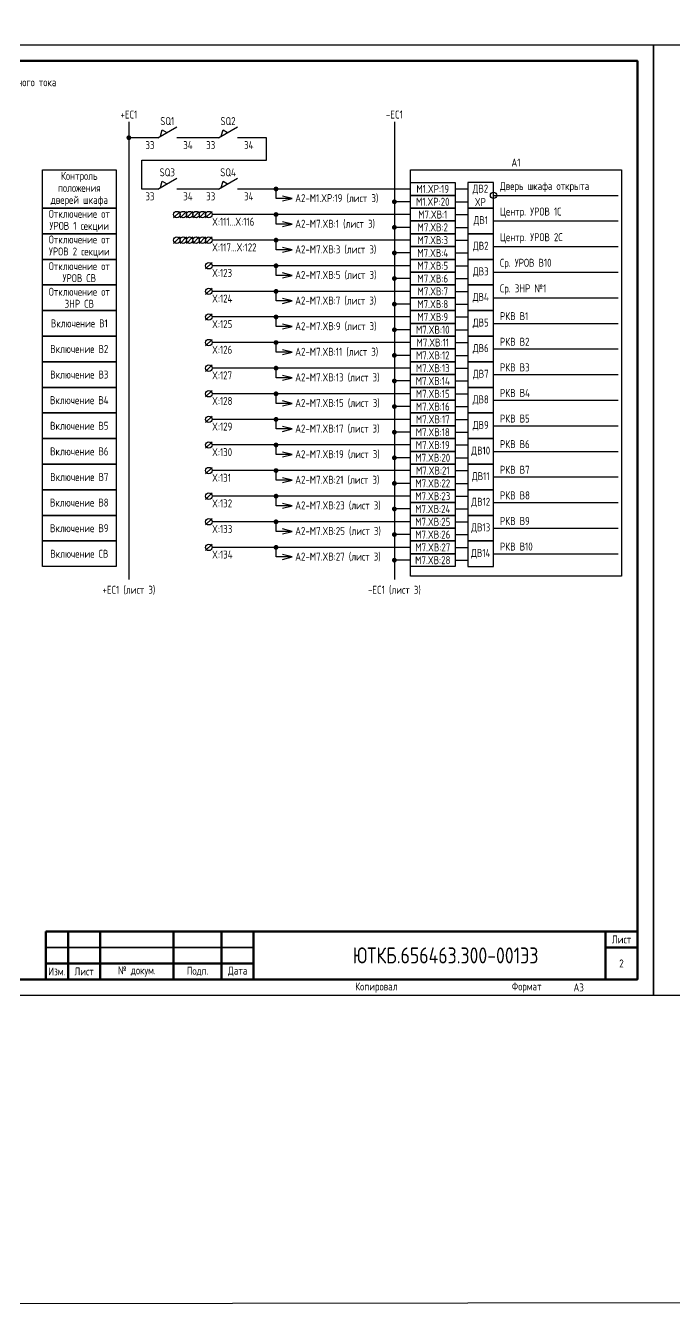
# Model space of a CAD drawing. Header units: millimetres. Extents: x -1245 to 5086, y -99 to 618.
# Drawn here: x 643.8 to 846.5, y -99 to 303 of the extents above; entities that cross this region are included whole.
import ezdxf

# ---------------------------------------------------------------- set-up
doc = ezdxf.new("R2010")
doc.units = ezdxf.units.MM
doc.styles.add('Gost_type_A', font='GOST_A.TTF')

# ---------------------------------------------------------------- blocks, each defined once
blk = doc.blocks.new('Формат_А3')
blk.add_lwpolyline([(-420, 297), (0, 297), (0, 0), (-420, 0)], close=True)
at = {"lineweight": 50}
blk.add_lwpolyline([(-400, 292), (-5, 292), (-5, 5), (-400, 5)], close=True, dxfattribs=at)
blk = doc.blocks.new('Штамп малый нижний')
at = {"lineweight": 50}
for points in [[(-185, 15), (-178, 15), (-178, 5), (-185, 5)], [(-178, 15), (-168, 15), (-168, 5), (-178, 5)], [(-168, 15), (-145, 15), (-145, 5), (-168, 5)], [(-145, 15), (-130, 15), (-130, 5), (-145, 5)], [(-130, 15), (-120, 15), (-120, 5), (-130, 5)], [(-120, 15), (-10, 15), (-10, 0), (-120, 0)], [(-10, 15), (0, 15), (0, 10), (-10, 10)], [(-10, 10), (0, 10), (0, 0), (-10, 0)], [(-185, 5), (-178, 5), (-178, 0), (-185, 0)], [(-178, 5), (-168, 5), (-168, 0), (-178, 0)], [(-168, 5), (-145, 5), (-145, 0), (-168, 0)], [(-145, 5), (-130, 5), (-130, 0), (-145, 0)], [(-130, 5), (-120, 5), (-120, 0), (-130, 0)]]:
    blk.add_lwpolyline(points, close=True, dxfattribs=at)
for points in [[(-185, 15), (-178, 15), (-178, 10), (-185, 10)], [(-178, 15), (-168, 15), (-168, 10), (-178, 10)], [(-168, 15), (-145, 15), (-145, 10), (-168, 10)], [(-145, 15), (-130, 15), (-130, 10), (-145, 10)], [(-130, 15), (-120, 15), (-120, 10), (-130, 10)], [(-185, 10), (-178, 10), (-178, 5), (-185, 5)], [(-178, 10), (-168, 10), (-168, 5), (-178, 5)], [(-168, 10), (-145, 10), (-145, 5), (-168, 5)], [(-145, 10), (-130, 10), (-130, 5), (-145, 5)], [(-130, 10), (-120, 10), (-120, 5), (-130, 5)]]:
    blk.add_lwpolyline(points, close=True)
at = {"char_height": 2.5, "style": 'Gost_type_A'}
for s, insert, width, attachment_point in [('Лист', (-5, 12.5), 10, 5), ('№ докум.', (-156.5, 2.5), 23, 5), ('Изм.', (-181.5, 2.5), 7, 5), ('Лист', (-173, 2.5), 10, 5), ('Подп.', (-137.5, 2.5), 15, 5), ('Дата', (-125, 2.5), 10, 5), ('Копировал', (-75, -2.53), 13.1202, 6), ('Формат', (-30, -2.53), 13.1202, 6)]:
    blk.add_mtext(s, dxfattribs=dict(at, insert=insert, width=width, attachment_point=attachment_point))
blk = doc.blocks.new('POINT')
at = {"const_width": 0.75}
blk.add_lwpolyline([(-0.375, 0, 1), (0.375, 0, 1)], format="xyb", close=True, dxfattribs=at)

msp = doc.modelspace()

# ---------------------------------------------------------------- linework, layer by layer
for p, q in [((676, 273), (676, 130)), ((685, 267.95), (691, 271.42)), ((685.87, 268.45), (686.43, 270.44)), ((686.43, 270.44), (687.87, 269.61)), ((704, 267.95), (710, 271.42)), ((704.87, 268.45), (705.43, 270.44)), ((705.43, 270.44), (706.87, 269.61)), ((759, 273), (759, 130)), ((685, 267.95), (676, 267.95)), ((704, 267.95), (691, 267.95)), ((719, 268), (710, 268)), ((719, 261), (719, 268)), ((680, 251.95), (680, 261)), ((680, 261), (719, 261)), ((685, 251.95), (691, 255.42)), ((685.87, 252.45), (686.43, 254.44)), ((686.43, 254.44), (687.87, 253.61)), ((704, 251.95), (710, 255.42)), ((704.87, 252.45), (705.43, 254.44)), ((705.43, 254.44), (706.87, 253.61)), ((685, 251.95), (680, 251.95)), ((704, 251.95), (691, 251.95)), ((710, 252), (764, 252)), ((722, 249), (722, 252)), ((778, 252), (782, 252)), ((790, 250), (829, 250)), ((727, 249), (722, 249)), ((764, 248), (759, 248)), ((778, 248), (782, 248)), ((692, 245), (690, 243)), ((694, 245), (692, 243)), ((696, 245), (694, 243)), ((698, 245), (696, 243)), ((700, 245), (698, 243)), ((702, 245), (700, 243)), ((764, 244), (702, 244)), ((722, 241), (722, 244)), ((778, 244), (782, 244)), ((790, 242), (829, 242)), ((727, 241), (722, 241)), ((764, 240), (759, 240)), ((778, 240), (782, 240)), ((692, 237), (690, 235)), ((694, 237), (692, 235)), ((696, 237), (694, 235)), ((698, 237), (696, 235)), ((700, 237), (698, 235)), ((702, 237), (700, 235)), ((764, 236), (702, 236)), ((722, 233), (722, 236)), ((778, 236), (782, 236)), ((790, 234), (829, 234)), ((727, 233), (722, 233)), ((764, 232), (759, 232)), ((778, 232), (782, 232)), ((702, 229), (700, 227)), ((764, 228), (702, 228)), ((722, 225), (722, 228)), ((778, 228), (782, 228)), ((790, 226), (829, 226)), ((727, 225), (722, 225)), ((764, 224), (759, 224)), ((778, 224), (782, 224)), ((702, 221), (700, 219)), ((764, 220), (702, 220)), ((722, 217), (722, 220)), ((778, 220), (782, 220)), ((790, 218), (829, 218)), ((727, 217), (722, 217)), ((764, 216), (759, 216)), ((778, 216), (782, 216)), ((702, 213), (700, 211)), ((764, 212), (702, 212)), ((722, 209), (722, 212)), ((778, 212), (782, 212)), ((790, 210), (829, 210)), ((727, 209), (722, 209)), ((764, 208), (759, 208)), ((778, 208), (782, 208)), ((702, 205), (700, 203)), ((764, 204), (702, 204)), ((722, 201), (722, 204)), ((727, 201), (722, 201)), ((778, 204), (782, 204)), ((790, 202), (829, 202)), ((702, 197), (700, 195)), ((764, 200), (759, 200)), ((778, 200), (782, 200)), ((764, 196), (702, 196)), ((722, 193), (722, 196)), ((727, 193), (722, 193)), ((778, 196), (782, 196)), ((790, 194), (829, 194)), ((702, 189), (700, 187)), ((764, 192), (759, 192)), ((778, 192), (782, 192)), ((764, 188), (702, 188)), ((722, 185), (722, 188)), ((727, 185), (722, 185)), ((778, 188), (782, 188)), ((790, 186), (829, 186)), ((702, 181), (700, 179)), ((764, 184), (759, 184)), ((778, 184), (782, 184)), ((764, 180), (702, 180)), ((722, 177), (722, 180)), ((727, 177), (722, 177)), ((778, 180), (782, 180)), ((790, 178), (829, 178)), ((702, 173), (700, 171)), ((764, 176), (759, 176)), ((778, 176), (782, 176)), ((764, 172), (702, 172)), ((722, 169), (722, 172)), ((727, 169), (722, 169)), ((778, 172), (782, 172)), ((790, 170), (829, 170)), ((702, 165), (700, 163)), ((764, 168), (759, 168)), ((778, 168), (782, 168)), ((764, 164), (702, 164)), ((722, 161), (722, 164)), ((727, 161), (722, 161)), ((778, 164), (782, 164)), ((790, 162), (829, 162)), ((702, 157), (700, 155)), ((764, 160), (759, 160)), ((778, 160), (782, 160)), ((764, 156), (702, 156)), ((722, 153), (722, 156)), ((727, 153), (722, 153)), ((778, 156), (782, 156)), ((790, 154), (829, 154)), ((702, 149), (700, 147)), ((764, 152), (759, 152)), ((778, 152), (782, 152)), ((764, 148), (702, 148)), ((722, 145), (722, 148)), ((727, 145), (722, 145)), ((778, 148), (782, 148)), ((790, 146), (829, 146)), ((702, 141), (700, 139)), ((764, 144), (759, 144)), ((778, 144), (782, 144)), ((764, 140), (702, 140)), ((722, 137), (722, 140)), ((727, 137), (722, 137)), ((778, 140), (782, 140)), ((790, 138), (829, 138)), ((764, 136), (759, 136)), ((778, 136), (782, 136))]:
    msp.add_line(p, q)
at = {"color": 3}
msp.add_lwpolyline([(-1245, 609), (5086, 618), (5086, -90), (-1245, -99)], close=True, dxfattribs=at)
for points in [[(672, 246), (649, 246), (649, 258), (672, 258)], [(764, 258), (830, 258), (830, 131), (764, 131)], [(764, 254), (778, 254), (778, 250), (764, 250)], [(764, 250), (778, 250), (778, 246), (764, 246)], [(672, 238), (649, 238), (649, 246), (672, 246)], [(764, 246), (778, 246), (778, 242), (764, 242)], [(764, 242), (778, 242), (778, 238), (764, 238)], [(672, 230), (649, 230), (649, 238), (672, 238)], [(764, 238), (778, 238), (778, 234), (764, 234)], [(764, 234), (778, 234), (778, 230), (764, 230)], [(672, 222), (649, 222), (649, 230), (672, 230)], [(764, 230), (778, 230), (778, 226), (764, 226)], [(764, 226), (778, 226), (778, 222), (764, 222)], [(672, 214), (649, 214), (649, 222), (672, 222)], [(764, 222), (778, 222), (778, 218), (764, 218)], [(764, 218), (778, 218), (778, 214), (764, 214)], [(672, 206), (649, 206), (649, 214), (672, 214)], [(764, 214), (778, 214), (778, 210), (764, 210)], [(764, 210), (778, 210), (778, 206), (764, 206)], [(672, 198), (649, 198), (649, 206), (672, 206)], [(764, 206), (778, 206), (778, 202), (764, 202)], [(764, 202), (778, 202), (778, 198), (764, 198)], [(672, 190), (649, 190), (649, 198), (672, 198)], [(764, 198), (778, 198), (778, 194), (764, 194)], [(764, 194), (778, 194), (778, 190), (764, 190)], [(672, 182), (649, 182), (649, 190), (672, 190)], [(764, 190), (778, 190), (778, 186), (764, 186)], [(764, 186), (778, 186), (778, 182), (764, 182)], [(672, 174), (649, 174), (649, 182), (672, 182)], [(764, 182), (778, 182), (778, 178), (764, 178)], [(764, 178), (778, 178), (778, 174), (764, 174)], [(672, 166), (649, 166), (649, 174), (672, 174)], [(764, 174), (778, 174), (778, 170), (764, 170)], [(764, 170), (778, 170), (778, 166), (764, 166)], [(672, 158), (649, 158), (649, 166), (672, 166)], [(764, 166), (778, 166), (778, 162), (764, 162)], [(764, 162), (778, 162), (778, 158), (764, 158)], [(672, 150), (649, 150), (649, 158), (672, 158)], [(764, 158), (778, 158), (778, 154), (764, 154)], [(764, 154), (778, 154), (778, 150), (764, 150)], [(672, 142), (649, 142), (649, 150), (672, 150)], [(764, 150), (778, 150), (778, 146), (764, 146)], [(764, 146), (778, 146), (778, 142), (764, 142)], [(672, 134), (649, 134), (649, 142), (672, 142)], [(764, 142), (778, 142), (778, 138), (764, 138)], [(764, 138), (778, 138), (778, 134), (764, 134)]]:
    msp.add_lwpolyline(points, close=True)
at = {"ltscale": 4}
for points in [[(782, 246), (790, 246), (790, 254), (782, 254)], [(782, 238), (790, 238), (790, 246), (782, 246)], [(782, 230), (790, 230), (790, 238), (782, 238)], [(782, 222), (790, 222), (790, 230), (782, 230)], [(782, 214), (790, 214), (790, 222), (782, 222)], [(782, 206), (790, 206), (790, 214), (782, 214)], [(782, 198), (790, 198), (790, 206), (782, 206)], [(782, 190), (790, 190), (790, 198), (782, 198)], [(782, 182), (790, 182), (790, 190), (782, 190)], [(782, 174), (790, 174), (790, 182), (782, 182)], [(782, 166), (790, 166), (790, 174), (782, 174)], [(782, 158), (790, 158), (790, 166), (782, 166)], [(782, 150), (790, 150), (790, 158), (782, 158)], [(782, 142), (790, 142), (790, 150), (782, 150)], [(782, 134), (790, 134), (790, 142), (782, 142)]]:
    msp.add_lwpolyline(points, close=True, dxfattribs=at)
for points in [[(724, 248.25), (727, 249), (724, 249.75)], [(724, 240.25), (727, 241), (724, 241.75)], [(724, 232.25), (727, 233), (724, 233.75)], [(724, 224.25), (727, 225), (724, 225.75)], [(724, 216.25), (727, 217), (724, 217.75)], [(724, 208.25), (727, 209), (724, 209.75)], [(724, 200.25), (727, 201), (724, 201.75)], [(724, 192.25), (727, 193), (724, 193.75)], [(724, 184.25), (727, 185), (724, 185.75)], [(724, 176.25), (727, 177), (724, 177.75)], [(724, 168.25), (727, 169), (724, 169.75)], [(724, 160.25), (727, 161), (724, 161.75)], [(724, 152.25), (727, 153), (724, 153.75)], [(724, 144.25), (727, 145), (724, 145.75)], [(724, 136.25), (727, 137), (724, 137.75)]]:
    msp.add_lwpolyline(points)
for centre in [(790, 250), (691, 244), (693, 244), (695, 244), (697, 244), (699, 244), (701, 244), (691, 236), (693, 236), (695, 236), (697, 236), (699, 236), (701, 236), (701, 228), (701, 220), (701, 212), (701, 204), (701, 196), (701, 188), (701, 180), (701, 172), (701, 164), (701, 156), (701, 148), (701, 140)]:
    msp.add_circle(centre, 1)

# ---------------------------------------------------------------- block references
for name, p in [('Формат_А3', (840, 0)), ('Формат_А3', (1260, 0)), ('POINT', (676, 268)), ('POINT', (759, 248)), ('POINT', (759, 240)), ('POINT', (759, 232)), ('POINT', (759, 224)), ('POINT', (759, 216)), ('POINT', (759, 208)), ('POINT', (759, 200)), ('POINT', (759, 192)), ('POINT', (759, 184)), ('POINT', (759, 176)), ('POINT', (759, 168)), ('POINT', (759, 160)), ('POINT', (759, 152)), ('POINT', (759, 144)), ('POINT', (759, 136)), ('Штамп малый нижний', (835, 5))]:
    msp.add_blockref(name, p)
at = {"xscale": -1}
for p in [(722, 252), (722, 244), (722, 236), (722, 228), (722, 220), (722, 212), (722, 204), (722, 196), (722, 188), (722, 180), (722, 172), (722, 164), (722, 156), (722, 148), (722, 140)]:
    msp.add_blockref('POINT', p, dxfattribs=at)
at = {"rotation": 180}
for p in [(722, 252), (722, 244), (722, 236), (722, 228), (722, 220), (722, 212), (722, 204), (722, 196), (722, 188), (722, 180), (722, 172), (722, 164), (722, 156), (722, 148), (722, 140)]:
    msp.add_blockref('POINT', p, dxfattribs=at)

# ---------------------------------------------------------------- texts
at = {"char_height": 2.5, "style": 'Gost_type_A'}
for s, insert, width, attachment_point, line_spacing_factor in [('Цепи оперативного тока', (637.5, 285), 395, 5, 0.9), ('A1', (797, 259), 66, 8, 0.9), ('Контроль положения\\Pдверей шкафа', (660.5, 252), 23, 5, 0.9), ('A2-M1.XP:19 (лист 3)', (728, 249), 31, 4, 0.8), ('Отключение от УРОВ 1 секции', (660.5, 242), 23, 5, 0.9), ('X:111...X:116', (702, 243), 8, 1, 0.9), ('A2-M7.XВ:1 (лист 3)', (728, 241), 31, 4, 0.8), ('Отключение от УРОВ 2 секции', (660.5, 234), 23, 5, 0.9), ('X:117...X:122', (702, 235), 8, 1, 0.9), ('A2-M7.XВ:3 (лист 3)', (728, 233), 31, 4, 0.8), ('Отключение от УРОВ СВ', (660.5, 226), 23, 5, 0.9), ('X:123', (702, 227), 8, 1, 0.9), ('A2-M7.XВ:5 (лист 3)', (728, 225), 31, 4, 0.8), ('Отключение от ЗНР СВ', (660.5, 218), 23, 5, 0.9), ('X:124', (702, 219), 8, 1, 0.9), ('A2-M7.XВ:7 (лист 3)', (728, 217), 31, 4, 0.8), ('Включение В1', (660.5, 210), 23, 5, 0.9), ('X:125', (702, 211), 8, 1, 0.9), ('A2-M7.XВ:9 (лист 3)', (728, 209), 31, 4, 0.8), ('Включение В2', (660.5, 202), 23, 5, 0.9), ('X:126', (702, 203), 8, 1, 0.9), ('A2-M7.XВ:11 (лист 3)', (728, 201), 31, 4, 0.8), ('Включение В3', (660.5, 194), 23, 5, 0.9), ('X:127', (702, 195), 8, 1, 0.9), ('A2-M7.XВ:13 (лист 3)', (728, 193), 31, 4, 0.8), ('Включение В4', (660.5, 186), 23, 5, 0.9), ('X:128', (702, 187), 8, 1, 0.9), ('A2-M7.XВ:15 (лист 3)', (728, 185), 31, 4, 0.8), ('Включение В5', (660.5, 178), 23, 5, 0.9), ('X:129', (702, 179), 8, 1, 0.9), ('A2-M7.XВ:17 (лист 3)', (728, 177), 31, 4, 0.8), ('Включение В6', (660.5, 170), 23, 5, 0.9), ('X:130', (702, 171), 8, 1, 0.9), ('A2-M7.XВ:19 (лист 3)', (728, 169), 31, 4, 0.8), ('Включение В7', (660.5, 162), 23, 5, 0.9), ('X:131', (702, 163), 8, 1, 0.9), ('A2-M7.XВ:21 (лист 3)', (728, 161), 31, 4, 0.8), ('Включение В8', (660.5, 154), 23, 5, 0.9), ('X:132', (702, 155), 8, 1, 0.9), ('A2-M7.XВ:23 (лист 3)', (728, 153), 31, 4, 0.8), ('Включение В9', (660.5, 146), 23, 5, 0.9), ('X:133', (702, 147), 8, 1, 0.9), ('A2-M7.XВ:25 (лист 3)', (728, 145), 31, 4, 0.8), ('Включение СВ', (660.5, 138), 23, 5, 0.9), ('X:134', (702, 139), 8, 1, 0.9), ('A2-M7.XВ:27 (лист 3)', (728, 137), 31, 4, 0.8)]:
    msp.add_mtext(s, dxfattribs=dict(at, insert=insert, width=width, attachment_point=attachment_point, line_spacing_factor=line_spacing_factor))
at = {"style": 'Gost_type_A'}
for s, insert, char_height, width, attachment_point in [('+EC1', (676, 274), 2.5, 20, 8), ('SQ1', (688, 271.95), 2.5, 10, 8), ('SQ2', (707, 271.95), 2.5, 10, 8), ('-EC1', (759, 274), 2.5, 20, 8), ('33', (684, 266.95), 2.5, 6, 3), ('34', (693, 266.95), 2.5, 6, 1), ('33', (703, 266.95), 2.5, 6, 3), ('34', (712, 266.95), 2.5, 6, 1), ('SQ3', (688, 255.95), 2.5, 10, 8), ('SQ4', (707, 255.95), 2.5, 10, 8), ('ДВ2 XP', (785.88, 250), 2.5, 7.7588, 5), ('Дверь шкафа открыта', (792, 251), 2.5, 37, 7), ('33', (684, 250.95), 2.5, 6, 3), ('34', (693, 250.95), 2.5, 6, 1), ('33', (703, 250.95), 2.5, 6, 3), ('34', (712, 250.95), 2.5, 6, 1), ('M1.XP:20', (771, 248), 2.5, 14, 5), ('M1.XP:19', (771, 252), 2.5, 14, 5), ('M7.XВ:1', (771, 244), 2.5, 14, 5), ('Центр. УРОВ 1С', (792, 243), 2.5, 27.8465, 7), ('M7.XВ:2', (771, 240), 2.5, 14, 5), ('ДВ1', (786, 242), 2.5, 7.9998, 5), ('M7.XВ:3', (771, 236), 2.5, 14, 5), ('Центр. УРОВ 2С', (792, 235), 2.5, 27.8465, 7), ('M7.XВ:4', (771, 232), 2.5, 14, 5), ('ДВ2', (786, 234), 2.5, 7.9998, 5), ('M7.XВ:5', (771, 228), 2.5, 14, 5), ('Ср. УРОВ В10', (792, 227), 2.5, 27.8465, 7), ('M7.XВ:6', (771, 224), 2.5, 14, 5), ('ДВ3', (786, 226), 2.5, 7.9998, 5), ('M7.XВ:7', (771, 220), 2.5, 14, 5), ('Ср. ЗНР №1', (792, 219), 2.5, 27.8465, 7), ('M7.XВ:8', (771, 216), 2.5, 14, 5), ('ДВ4', (786, 218), 2.5, 7.9998, 5), ('M7.XВ:9', (771, 212), 2.5, 14, 5), ('РКВ В1', (792, 211), 2.5, 27.8465, 7), ('M7.XВ:10', (771, 208), 2.5, 14, 5), ('ДВ5', (786, 210), 2.5, 7.9998, 5), ('M7.XВ:11', (771, 204), 2.5, 14, 5), ('РКВ В2', (792, 203), 2.5, 27.8465, 7), ('M7.XВ:12', (771, 200), 2.5, 14, 5), ('ДВ6', (786, 202), 2.5, 7.9998, 5), ('M7.XВ:13', (771, 196), 2.5, 14, 5), ('РКВ В3', (792, 195), 2.5, 27.8465, 7), ('M7.XВ:14', (771, 192), 2.5, 14, 5), ('ДВ7', (786, 194), 2.5, 7.9998, 5), ('M7.XВ:15', (771, 188), 2.5, 14, 5), ('РКВ В4', (792, 187), 2.5, 27.8465, 7), ('M7.XВ:16', (771, 184), 2.5, 14, 5), ('ДВ8', (786, 186), 2.5, 7.9998, 5), ('M7.XВ:17', (771, 180), 2.5, 14, 5), ('РКВ В5', (792, 179), 2.5, 27.8465, 7), ('M7.XВ:18', (771, 176), 2.5, 14, 5), ('ДВ9', (786, 178), 2.5, 7.9998, 5), ('M7.XВ:19', (771, 172), 2.5, 14, 5), ('РКВ В6', (792, 171), 2.5, 27.8465, 7), ('M7.XВ:20', (771, 168), 2.5, 14, 5), ('ДВ10', (786, 170), 2.5, 7.9998, 5), ('M7.XВ:21', (771, 164), 2.5, 14, 5), ('РКВ В7', (792, 163), 2.5, 27.8465, 7), ('M7.XВ:22', (771, 160), 2.5, 14, 5), ('ДВ11', (786, 162), 2.5, 7.9998, 5), ('M7.XВ:23', (771, 156), 2.5, 14, 5), ('РКВ В8', (792, 155), 2.5, 27.8465, 7), ('M7.XВ:24', (771, 152), 2.5, 14, 5), ('ДВ12', (786, 154), 2.5, 7.9998, 5), ('M7.XВ:25', (771, 148), 2.5, 14, 5), ('РКВ В9', (792, 147), 2.5, 27.8465, 7), ('M7.XВ:26', (771, 144), 2.5, 14, 5), ('ДВ13', (786, 146), 2.5, 7.9998, 5), ('M7.XВ:27', (771, 140), 2.5, 14, 5), ('РКВ В10', (792, 139), 2.5, 27.8465, 7), ('M7.XВ:28', (771, 136), 2.5, 14, 5), ('ДВ14', (786, 138), 2.5, 7.9998, 5), ('+EC1 (лист 3)', (676, 128), 2.5, 20, 2), ('-EC1 (лист 3)', (759, 128), 2.5, 20, 2), ('ЮТКБ.656463.300-001Э3', (775, 12.5), 5, 120, 5), ('2', (830, 10), 2.5, 10, 5), ('A3', (815, 2.5), 2.5, 20, 4)]:
    msp.add_mtext(s, dxfattribs=dict(at, insert=insert, char_height=char_height, width=width, attachment_point=attachment_point))

doc.saveas('drawing.dxf')
